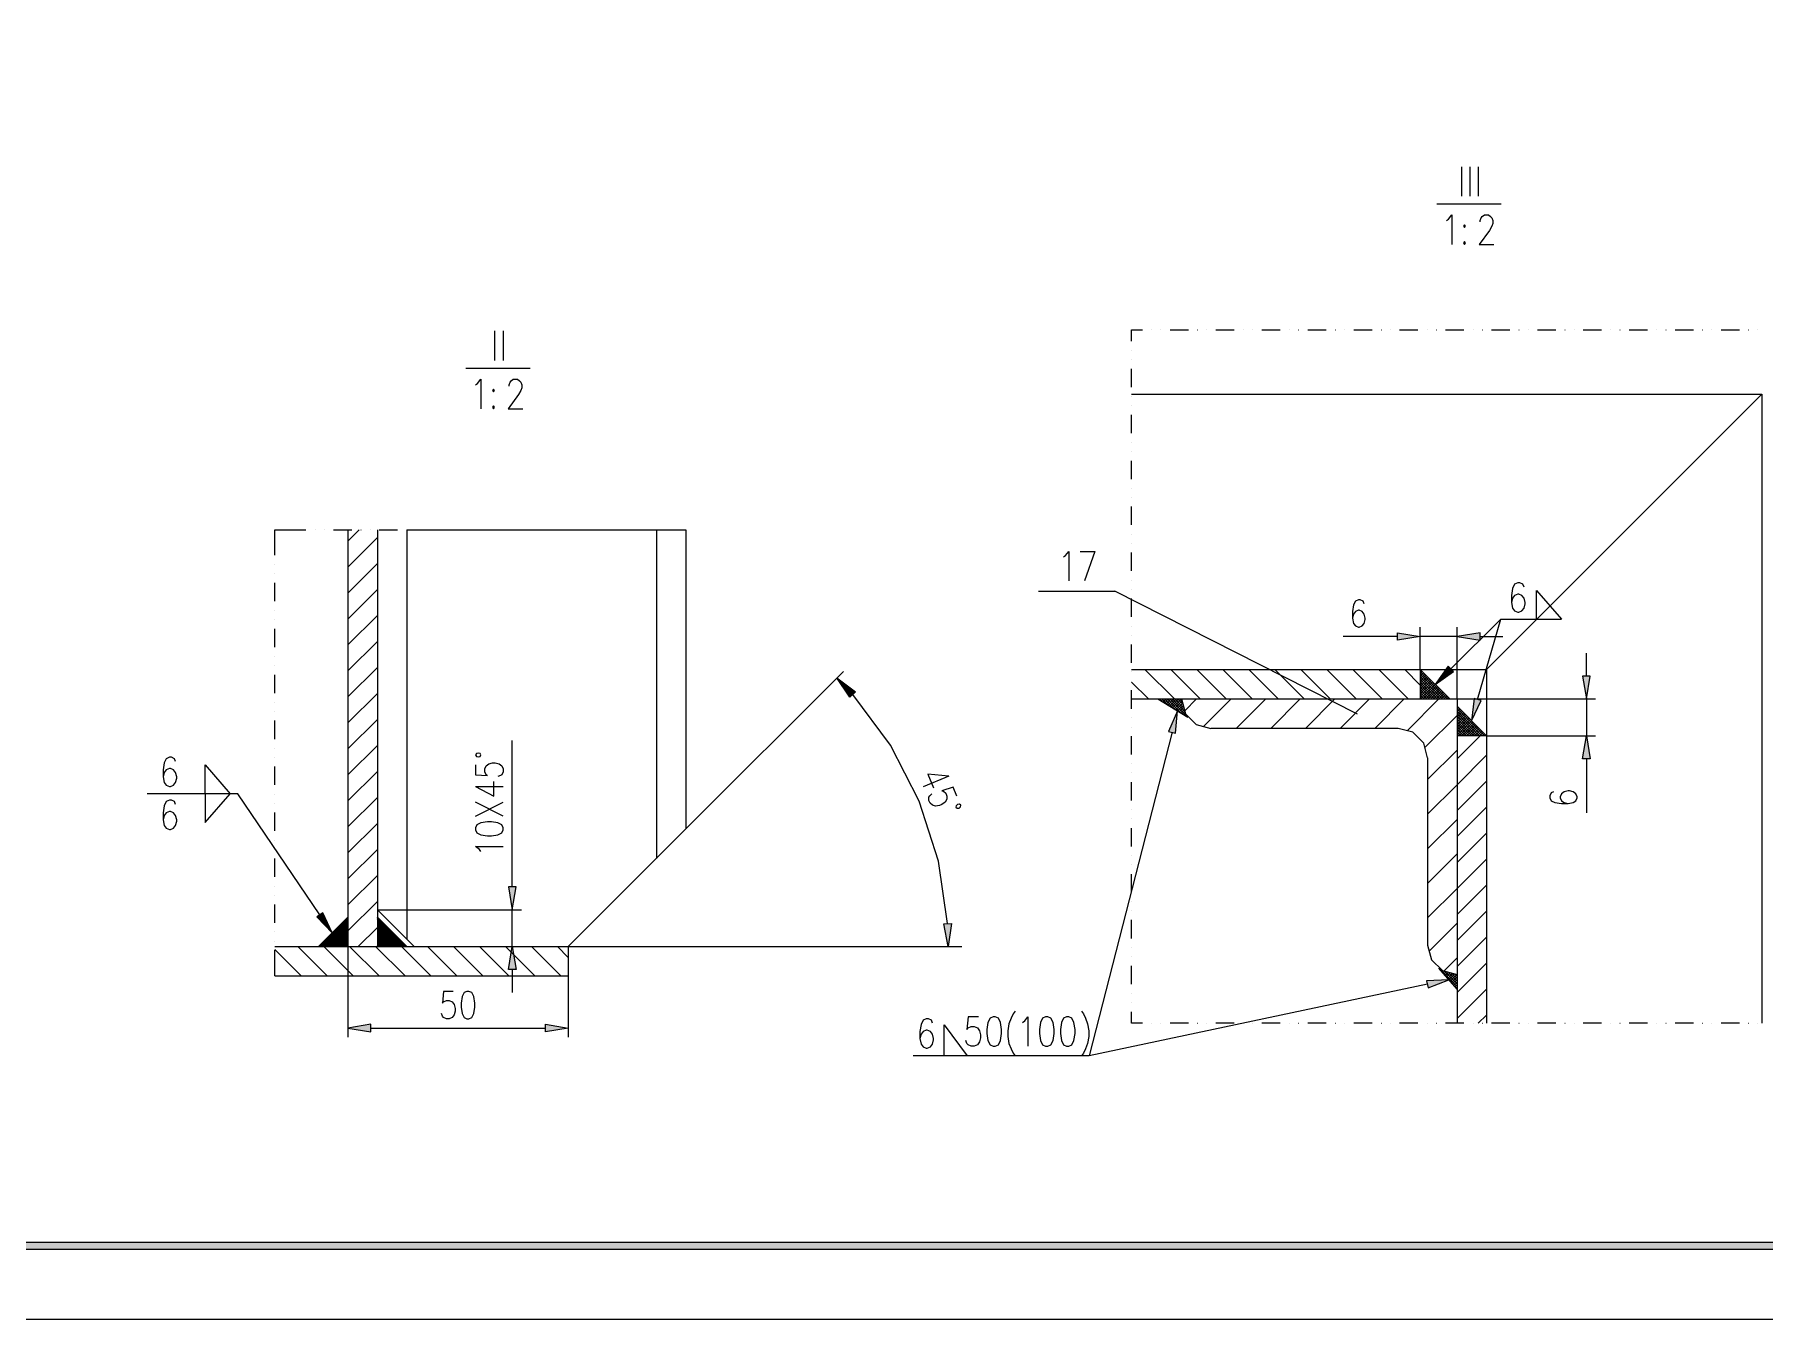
# Model space of a CAD drawing. Header units: millimetres. Extents: x 0 to 829, y 0 to 586.
# Drawn here: x 315.2 to 547.3, y 0 to 172.4 of the extents above; entities that cross this region are included whole.
import ezdxf

# ---------------------------------------------------------------- set-up
doc = ezdxf.new("R2010")
doc.units = ezdxf.units.MM

msp = doc.modelspace()

# ---------------------------------------------------------------- hatches: boundary and pattern name
h = msp.add_hatch(color=0)
h.dxf.hatch_style = 2
h.paths.add_polyline_path([(498.086944, 92.134972), (501.166694, 91.623444), (498.086944, 91.108389)])
h = msp.add_hatch(color=0)
h.dxf.hatch_style = 2
h.paths.add_polyline_path([(509.178278, 92.134972), (506.095, 91.623444), (509.178278, 91.108389)])
h = msp.add_hatch(color=0)
h.dxf.hatch_style = 2
h.paths.add_polyline_path([(424.610389, 83.477806), (422.871194, 86.07425), (425.358278, 84.183361)])
h = msp.add_hatch(color=0)
h.dxf.hatch_style = 2
h.paths.add_polyline_path([(505.601111, 86.927972), (504.906139, 87.626472), (503.152833, 85.195833)])
h = msp.add_hatch(color=0)
h.dxf.hatch_style = 2
h.paths.add_polyline_path([(522.947194, 86.321194), (523.46225, 83.237917), (523.977306, 86.321194)])
h = msp.add_hatch(color=0)
h.dxf.hatch_style = 2
h.paths.add_polyline_path([(467.36, 78.895222), (468.316028, 78.651806), (468.573556, 81.639833)])
h = msp.add_hatch(color=0)
h.dxf.hatch_style = 2
h.paths.add_polyline_path([(509.329972, 83.019194), (508.381, 83.294361), (508.03175, 80.316917)])
h = msp.add_hatch(color=0)
h.dxf.hatch_style = 2
h.paths.add_polyline_path([(522.947194, 75.229861), (523.46225, 78.309611), (523.977306, 75.229861)])
h = msp.add_hatch(color=0)
h.dxf.hatch_style = 2
h.paths.add_polyline_path([(378.788083, 58.035472), (379.303139, 54.955722), (379.818194, 58.035472)])
h = msp.add_hatch(color=0)
h.dxf.hatch_style = 2
h.paths.add_polyline_path([(353.871389, 54.567667), (353.052944, 54.017333), (355.120222, 51.844222)])
h = msp.add_hatch(color=0)
h.dxf.hatch_style = 2
h.paths.add_polyline_path([(438.224083, 53.121278), (437.804278, 50.023889), (437.1975, 53.089528)])
h = msp.add_hatch(color=0)
h.dxf.hatch_style = 2
h.paths.add_polyline_path([(378.788083, 46.944139), (379.303139, 50.023889), (379.818194, 46.944139)])
h = msp.add_hatch(color=0)
h.dxf.hatch_style = 2
h.paths.add_polyline_path([(502.009833, 45.437778), (502.214444, 44.474694), (505.004917, 45.568306)])
h = msp.add_hatch(color=0)
h.dxf.hatch_style = 2
h.paths.add_polyline_path([(360.327222, 39.595778), (357.243944, 39.08425), (360.327222, 38.569194)])
h = msp.add_hatch(color=0)
h.dxf.hatch_style = 2
h.paths.add_polyline_path([(383.741083, 39.595778), (386.820833, 39.08425), (383.741083, 38.569194)])
h = msp.add_hatch(color=0)
h.dxf.hatch_style = 2
h.paths.add_polyline_path([(24.154694, 9.36625), (25.142472, 10.3505), (818.80075, 10.3505), (819.788528, 9.36625)])

# ---------------------------------------------------------------- linework, layer by layer
at = {"color": 0, "lineweight": 0}
for points in [[(0, 0), (0, 585.632278), (829.154778, 585.632278), (829.154778, 0)], [(507.082778, 146.861389), (506.941667, 146.674417), (507.082778, 146.487444), (507.223889, 146.674417)], [(507.082778, 144.607139), (506.941667, 144.420167), (507.082778, 144.233194), (507.223889, 144.420167)], [(376.763139, 124.819833), (376.622028, 124.629333), (376.763139, 124.442361), (376.90425, 124.629333)], [(376.763139, 122.565583), (376.622028, 122.378611), (376.763139, 122.188111), (376.90425, 122.378611)], [(498.086944, 92.134972), (501.166694, 91.623444), (498.086944, 91.108389)], [(509.178278, 92.134972), (506.095, 91.623444), (509.178278, 91.108389)], [(424.610389, 83.477806), (422.871194, 86.07425), (425.358278, 84.183361)], [(505.601111, 86.927972), (504.906139, 87.626472), (503.152833, 85.195833)], [(522.947194, 86.321194), (523.46225, 83.237917), (523.977306, 86.321194)], [(467.36, 78.895222), (468.316028, 78.651806), (468.573556, 81.639833)], [(509.329972, 83.019194), (508.381, 83.294361), (508.03175, 80.316917)], [(522.947194, 75.229861), (523.46225, 78.309611), (523.977306, 75.229861)], [(374.724083, 75.988333), (374.477139, 75.910722), (374.374833, 75.72375), (374.477139, 75.536778), (374.724083, 75.459167), (374.974556, 75.536778), (375.076861, 75.72375), (374.974556, 75.910722)], [(439.264778, 68.601167), (439.465861, 68.7705), (439.487028, 68.982167), (439.321222, 69.112694), (439.060167, 69.091528), (438.862611, 68.922194), (438.837917, 68.710528), (439.003722, 68.58)], [(374.374833, 65.687222), (374.551222, 65.292111), (375.076861, 65.027528), (375.958806, 64.897), (376.487972, 64.897), (377.366389, 65.027528), (377.895556, 65.292111), (378.071944, 65.687222), (378.071944, 65.951806), (377.895556, 66.346917), (377.366389, 66.6115), (376.487972, 66.745556), (375.958806, 66.745556), (375.076861, 66.6115), (374.551222, 66.346917), (374.374833, 65.951806)], [(378.788083, 58.035472), (379.303139, 54.955722), (379.818194, 58.035472)], [(353.871389, 54.567667), (353.052944, 54.017333), (355.120222, 51.844222)], [(438.224083, 53.121278), (437.804278, 50.023889), (437.1975, 53.089528)], [(378.788083, 46.944139), (379.303139, 50.023889), (379.818194, 46.944139)], [(502.009833, 45.437778), (502.214444, 44.474694), (505.004917, 45.568306)], [(373.22125, 44.012556), (372.826139, 43.836167), (372.561556, 43.307), (372.431028, 42.428583), (372.431028, 41.899417), (372.561556, 41.021), (372.826139, 40.491833), (373.22125, 40.315444), (373.485833, 40.315444), (373.880944, 40.491833), (374.145528, 41.021), (374.279583, 41.899417), (374.279583, 42.428583), (374.145528, 43.307), (373.880944, 43.836167), (373.485833, 44.012556)], [(360.327222, 39.595778), (357.243944, 39.08425), (360.327222, 38.569194)], [(383.741083, 39.595778), (386.820833, 39.08425), (383.741083, 38.569194)], [(443.840306, 40.604722), (443.416972, 40.41775), (443.13475, 39.853306), (442.993639, 38.914917), (442.993639, 38.350472), (443.13475, 37.412083), (443.416972, 36.851167), (443.840306, 36.660667), (444.122528, 36.660667), (444.545861, 36.851167), (444.824556, 37.412083), (444.965667, 38.350472), (444.965667, 38.914917), (444.824556, 39.853306), (444.545861, 40.41775), (444.122528, 40.604722)], [(450.88175, 40.604722), (450.458417, 40.41775), (450.179722, 39.853306), (450.038611, 38.914917), (450.038611, 38.350472), (450.179722, 37.412083), (450.458417, 36.851167), (450.88175, 36.660667), (451.163972, 36.660667), (451.587306, 36.851167), (451.869528, 37.412083), (452.010639, 38.350472), (452.010639, 38.914917), (451.869528, 39.853306), (451.587306, 40.41775), (451.163972, 40.604722)], [(453.700444, 40.604722), (453.277111, 40.41775), (452.994889, 39.853306), (452.853778, 38.914917), (452.853778, 38.350472), (452.994889, 37.412083), (453.277111, 36.851167), (453.700444, 36.660667), (453.982667, 36.660667), (454.402472, 36.851167), (454.684694, 37.412083), (454.825806, 38.350472), (454.825806, 38.914917), (454.684694, 39.853306), (454.402472, 40.41775), (453.982667, 40.604722)], [(24.154694, 9.36625), (25.142472, 10.3505), (818.80075, 10.3505), (819.788528, 9.36625)]]:
    msp.add_lwpolyline(points, close=True, dxfattribs=at)
for points in [[(506.73, 150.713722), (506.73, 154.657778)], [(507.858889, 150.713722), (507.858889, 154.657778)], [(508.98425, 150.713722), (508.98425, 154.657778)], [(503.389194, 149.676556), (512.0005, 149.676556)], [(504.687417, 147.425833), (504.969639, 147.612806), (505.392972, 148.17725), (505.392972, 144.233194)], [(509.195917, 147.238861), (509.195917, 147.425833), (509.337028, 147.799778), (509.478139, 147.990278), (509.760361, 148.17725), (510.321278, 148.17725), (510.6035, 147.990278), (510.744611, 147.799778), (510.885722, 147.425833), (510.885722, 147.048361), (510.744611, 146.674417), (510.462389, 146.109972), (509.054806, 144.233194), (511.026833, 144.233194)], [(376.974806, 128.672167), (376.974806, 132.616222)], [(378.100167, 128.672167), (378.100167, 132.616222)], [(462.392889, 132.771444), (463.878083, 132.771444)], [(462.392889, 131.229806), (462.392889, 132.771444)], [(465.112806, 132.771444), (465.130444, 132.771444)], [(466.344, 132.771444), (466.361639, 132.771444)], [(467.575194, 132.771444), (470.041111, 132.771444)], [(471.272306, 132.771444), (471.289944, 132.771444)], [(472.507028, 132.771444), (472.524667, 132.771444)], [(473.738222, 132.771444), (476.204139, 132.771444)], [(477.435333, 132.771444), (477.452972, 132.771444)], [(478.666528, 132.771444), (478.684167, 132.771444)], [(479.90125, 132.771444), (482.363639, 132.771444)], [(483.598361, 132.771444), (483.616, 132.771444)], [(484.829556, 132.771444), (484.847194, 132.771444)], [(486.06075, 132.771444), (488.526667, 132.771444)], [(489.757861, 132.771444), (489.7755, 132.771444)], [(490.992583, 132.771444), (491.010222, 132.771444)], [(492.223778, 132.771444), (494.689694, 132.771444)], [(495.920889, 132.771444), (495.938528, 132.771444)], [(497.152083, 132.771444), (497.169722, 132.771444)], [(498.386806, 132.771444), (500.849194, 132.771444)], [(502.083917, 132.771444), (502.101556, 132.771444)], [(503.315111, 132.771444), (503.33275, 132.771444)], [(504.549833, 132.771444), (507.012222, 132.771444)], [(508.246944, 132.771444), (508.264583, 132.771444)], [(509.478139, 132.771444), (509.495778, 132.771444)], [(510.709333, 132.771444), (513.17525, 132.771444)], [(514.406444, 132.771444), (514.424083, 132.771444)], [(515.641167, 132.771444), (515.658806, 132.771444)], [(516.872361, 132.771444), (519.338278, 132.771444)], [(520.569472, 132.771444), (520.587111, 132.771444)], [(521.800667, 132.771444), (521.818306, 132.771444)], [(523.035389, 132.771444), (525.497778, 132.771444)], [(526.7325, 132.771444), (526.750139, 132.771444)], [(527.963694, 132.771444), (527.981333, 132.771444)], [(529.194889, 132.771444), (531.660806, 132.771444)], [(532.892, 132.771444), (532.909639, 132.771444)], [(534.126722, 132.771444), (534.144361, 132.771444)], [(535.357917, 132.771444), (537.823833, 132.771444)], [(539.055028, 132.771444), (539.072667, 132.771444)], [(540.286222, 132.771444), (540.303861, 132.771444)], [(541.520944, 132.771444), (543.983333, 132.771444)], [(545.218056, 132.771444), (545.235694, 132.771444)], [(546.44925, 132.771444), (546.466889, 132.771444)], [(462.392889, 129.998611), (462.410528, 129.998611)], [(462.392889, 128.767417), (462.410528, 128.767417)], [(373.069556, 127.631472), (381.680861, 127.631472)], [(374.367778, 125.38075), (374.65, 125.57125), (375.073333, 126.132167), (375.073333, 122.188111)], [(378.876278, 125.193778), (378.876278, 125.38075), (379.017389, 125.758222), (379.154972, 125.945194), (379.437194, 126.132167), (380.001639, 126.132167), (380.283861, 125.945194), (380.424972, 125.758222), (380.566083, 125.38075), (380.566083, 125.006806), (380.424972, 124.629333), (380.14275, 124.068417), (378.735167, 122.188111), (380.707194, 122.188111)], [(462.392889, 125.070306), (462.392889, 127.532694)], [(462.392889, 124.153083), (547.010167, 124.153083)], [(462.392889, 123.835583), (462.410528, 123.835583)], [(510.039056, 87.181972), (547.010167, 124.153083)], [(547.010167, 124.153083), (547.010167, 39.726306)], [(462.392889, 122.604389), (462.410528, 122.604389)], [(462.392889, 118.907278), (462.392889, 121.373194)], [(462.392889, 117.676083), (462.410528, 117.676083)], [(462.392889, 116.441361), (462.410528, 116.441361)], [(462.392889, 112.74425), (462.392889, 115.210167)], [(462.392889, 111.513056), (462.410528, 111.513056)], [(462.392889, 110.281861), (462.410528, 110.281861)], [(462.392889, 106.58475), (462.392889, 109.047139)], [(347.415556, 102.513694), (347.415556, 105.94975), (351.592444, 105.94975)], [(352.823639, 105.94975), (352.841278, 105.94975)], [(354.054833, 105.94975), (354.072472, 105.94975)], [(355.289556, 105.94975), (357.751944, 105.94975)], [(357.243944, 105.94975), (357.243944, 50.023889)], [(357.243944, 104.42575), (358.771472, 105.94975)], [(357.243944, 100.940306), (361.188, 104.884361)], [(358.986667, 105.94975), (359.004306, 105.94975)], [(360.217861, 105.94975), (360.2355, 105.94975)], [(361.188, 105.94975), (361.188, 50.023889)], [(361.449056, 105.94975), (363.914972, 105.94975)], [(365.132056, 105.94975), (365.132056, 51.011667)], [(365.132056, 105.94975), (402.597056, 105.94975)], [(365.146167, 105.94975), (365.163806, 105.94975)], [(366.380889, 105.94975), (366.398528, 105.94975)], [(367.612083, 105.94975), (370.078, 105.94975)], [(371.309194, 105.94975), (371.326833, 105.94975)], [(372.540389, 105.94975), (372.558028, 105.94975)], [(373.775111, 105.94975), (376.2375, 105.94975)], [(377.472222, 105.94975), (377.489861, 105.94975)], [(378.703417, 105.94975), (378.721056, 105.94975)], [(379.934611, 105.94975), (382.400528, 105.94975)], [(383.631722, 105.94975), (383.649361, 105.94975)], [(384.866444, 105.94975), (384.884083, 105.94975)], [(386.097639, 105.94975), (388.563556, 105.94975)], [(389.79475, 105.94975), (389.812389, 105.94975)], [(391.029472, 105.94975), (391.047111, 105.94975)], [(392.260667, 105.94975), (394.726583, 105.94975)], [(395.957778, 105.94975), (395.975417, 105.94975)], [(397.188972, 105.94975), (397.206611, 105.94975)], [(398.423694, 105.94975), (402.597056, 105.94975)], [(398.653, 105.94975), (398.653, 61.856056)], [(402.597056, 105.94975), (402.597056, 65.800111)], [(462.392889, 105.350028), (462.410528, 105.350028)], [(453.270056, 102.2985), (453.552278, 102.485472), (453.975611, 103.046389), (453.975611, 99.105861)], [(455.524306, 103.046389), (457.496333, 103.046389), (456.08875, 99.105861)], [(462.392889, 104.118833), (462.410528, 104.118833)], [(462.392889, 100.421722), (462.392889, 102.887639)], [(347.415556, 101.278972), (347.433194, 101.278972)], [(347.415556, 100.047778), (347.433194, 100.047778)], [(357.243944, 97.454861), (361.188, 101.398917)], [(347.415556, 96.350667), (347.415556, 98.816583)], [(357.243944, 93.969417), (361.188, 97.913472)], [(449.911611, 97.712389), (460.177444, 97.712389)], [(492.72825, 81.209444), (460.177444, 97.712389)], [(462.392889, 99.190528), (462.410528, 99.190528)], [(462.392889, 97.955806), (462.410528, 97.955806)], [(515.087306, 98.255667), (514.946194, 98.633139), (514.522861, 98.820111), (514.240639, 98.820111), (513.817306, 98.633139), (513.535083, 98.068694), (513.393972, 97.130306), (513.393972, 96.191917), (513.535083, 95.4405), (513.817306, 95.063028), (514.240639, 94.876056), (514.38175, 94.876056), (514.805083, 95.063028), (515.087306, 95.4405), (515.228417, 96.001417), (515.228417, 96.191917), (515.087306, 96.752833), (514.805083, 97.130306), (514.38175, 97.317278), (514.240639, 97.317278), (513.817306, 97.130306), (513.535083, 96.752833), (513.393972, 96.191917)], [(516.773583, 97.800583), (520.132028, 93.927083)], [(516.773583, 93.927083), (516.773583, 97.800583)], [(462.392889, 94.258694), (462.392889, 96.724611)], [(493.638417, 96.022583), (493.507889, 96.375361), (493.112778, 96.55175), (492.848194, 96.55175), (492.453083, 96.375361), (492.1885, 95.849722), (492.054444, 94.967778), (492.054444, 94.089361), (492.1885, 93.383806), (492.453083, 93.031028), (492.848194, 92.854639), (492.978722, 92.854639), (493.377361, 93.031028), (493.638417, 93.383806), (493.772472, 93.912972), (493.772472, 94.089361), (493.638417, 94.615), (493.377361, 94.967778), (492.978722, 95.144167), (492.848194, 95.144167), (492.453083, 94.967778), (492.1885, 94.615), (492.054444, 94.089361)], [(347.415556, 95.119472), (347.433194, 95.119472)], [(347.415556, 93.88475), (347.433194, 93.88475)], [(357.243944, 90.483972), (361.188, 94.4245)], [(462.392889, 93.0275), (462.410528, 93.0275)], [(505.255389, 87.277222), (511.96875, 93.927083)], [(508.853722, 83.156778), (511.96875, 93.927083)], [(511.96875, 93.927083), (520.132028, 93.927083)], [(347.415556, 90.187639), (347.415556, 92.653556)], [(357.243944, 86.998528), (361.188, 90.939056)], [(462.392889, 91.796306), (462.410528, 91.796306)], [(462.392889, 88.099194), (462.392889, 90.561583)], [(498.086944, 91.623444), (490.82325, 91.623444)], [(501.166694, 87.181972), (501.166694, 92.854639)], [(506.095, 91.623444), (501.166694, 91.623444)], [(506.095, 83.237917), (506.095, 92.854639)], [(509.178278, 91.623444), (512.258028, 91.623444)], [(347.415556, 88.956444), (347.433194, 88.956444)], [(523.46225, 86.321194), (523.46225, 89.400944)], [(347.415556, 87.72525), (347.433194, 87.72525)], [(347.415556, 84.028139), (347.415556, 86.490528)], [(357.243944, 83.509556), (361.188, 87.453611)], [(402.597056, 65.800111), (423.742556, 86.945611)], [(462.392889, 87.181972), (510.039056, 87.181972)], [(462.392889, 86.864472), (462.410528, 86.864472)], [(468.15375, 83.237917), (464.209694, 87.181972)], [(471.639194, 83.237917), (467.695139, 87.181972)], [(475.124639, 83.237917), (471.180583, 87.181972)], [(478.610083, 83.237917), (474.666028, 87.181972)], [(482.095528, 83.237917), (478.151472, 87.181972)], [(485.580972, 83.237917), (481.640444, 87.181972)], [(489.066417, 83.237917), (485.125889, 87.181972)], [(492.555389, 83.237917), (488.611333, 87.181972)], [(496.040833, 83.237917), (492.096778, 87.181972)], [(499.526278, 83.237917), (495.582222, 87.181972)], [(501.166694, 85.082944), (499.067667, 87.181972)], [(501.166694, 87.181972), (505.11075, 83.237917)], [(501.166694, 87.181972), (501.166694, 83.237917)], [(501.23725, 87.114944), (501.166694, 87.044389)], [(501.410111, 86.938556), (501.166694, 86.695139)], [(504.832056, 83.237917), (501.166694, 86.903278)], [(501.582972, 86.765694), (501.166694, 86.345889)], [(501.759361, 86.589306), (501.166694, 86.000167)], [(504.482806, 83.237917), (501.166694, 86.554028)], [(501.932222, 86.416444), (501.166694, 85.650917)], [(502.108611, 86.243583), (501.166694, 85.301667)], [(504.133556, 83.237917), (501.166694, 86.204778)], [(502.281472, 86.067194), (501.166694, 84.952417)], [(510.039056, 87.181972), (510.039056, 39.726306)], [(357.243944, 80.024111), (361.188, 83.968167)], [(437.709028, 53.103639), (436.502528, 61.478583), (433.923722, 69.5325), (430.046694, 77.053722), (424.984333, 83.830583)], [(462.392889, 85.633278), (462.410528, 85.633278)], [(464.668306, 83.237917), (462.392889, 85.513333)], [(462.392889, 81.936167), (462.392889, 84.402083)], [(502.454333, 85.894333), (501.166694, 84.603167)], [(503.784306, 83.237917), (501.166694, 85.859056)], [(502.630722, 85.717944), (501.166694, 84.257444)], [(502.803583, 85.545083), (501.166694, 83.908194)], [(503.435056, 83.237917), (501.166694, 85.509806)], [(502.979972, 85.372222), (501.166694, 83.558944)], [(503.089333, 83.237917), (501.166694, 85.160556)], [(502.740083, 83.237917), (501.166694, 84.811306)], [(502.390833, 83.237917), (501.166694, 84.462056)], [(502.041583, 83.237917), (501.166694, 84.116333)], [(501.692333, 83.237917), (501.166694, 83.767083)], [(503.152833, 85.195833), (501.194917, 83.237917)], [(503.325694, 85.022972), (501.544167, 83.237917)], [(503.502083, 84.846583), (501.893417, 83.237917)], [(503.674944, 84.673722), (502.239139, 83.237917)], [(503.851333, 84.500861), (502.588389, 83.237917)], [(504.024194, 84.324472), (502.937639, 83.237917)], [(504.197056, 84.151611), (503.286889, 83.237917)], [(504.373444, 83.975222), (503.636139, 83.237917)], [(504.546306, 83.802361), (503.985389, 83.237917)], [(504.722694, 83.625972), (504.331111, 83.237917)], [(347.415556, 82.793417), (347.433194, 82.793417)], [(347.415556, 81.562222), (347.433194, 81.562222)], [(462.392889, 83.237917), (506.095, 83.237917)], [(465.938306, 83.237917), (469.981139, 80.782583)], [(465.987694, 83.237917), (465.970056, 83.220278)], [(466.449833, 82.927472), (466.139389, 83.237917)], [(466.336944, 83.237917), (466.18525, 83.086222)], [(466.686194, 83.237917), (466.403972, 82.955694)], [(467.338833, 82.387722), (466.488639, 83.237917)], [(467.035444, 83.237917), (466.619167, 82.825167)], [(468.224306, 81.847972), (466.837889, 83.237917)], [(467.384694, 83.237917), (466.837889, 82.691111)], [(467.730417, 83.237917), (467.053083, 82.560583)], [(469.113306, 81.31175), (467.183611, 83.237917)], [(468.079667, 83.237917), (467.271806, 82.430056)], [(468.428917, 83.237917), (467.487, 82.296)], [(469.974083, 80.800222), (467.532861, 83.237917)], [(468.778167, 83.237917), (467.705722, 82.165472)], [(469.543694, 81.576333), (467.882111, 83.237917)], [(469.123889, 83.237917), (467.920917, 82.034944)], [(469.176806, 82.938056), (468.139639, 81.900889)], [(469.307333, 82.161944), (468.231361, 83.237917)], [(469.226194, 82.641722), (468.354833, 81.770361)], [(469.275583, 82.341861), (468.573556, 81.639833)], [(469.236778, 82.58175), (468.580611, 83.237917)], [(469.3285, 82.045528), (468.78875, 81.505778)], [(469.162694, 83.001556), (468.926333, 83.237917)], [(469.42375, 81.795056), (469.007472, 81.37525)], [(469.123889, 83.237917), (469.653056, 81.265889), (471.095917, 79.823028), (473.067944, 79.293861)], [(469.547222, 81.569278), (469.222667, 81.244722)], [(469.670694, 81.3435), (469.441389, 81.110667)], [(469.547222, 81.668056), (471.117083, 83.237917)], [(472.083694, 79.558444), (475.766694, 83.237917)], [(476.468722, 79.293861), (480.412778, 83.237917)], [(481.118333, 79.293861), (485.062389, 83.237917)], [(485.764417, 79.293861), (489.708472, 83.237917)], [(490.414028, 79.293861), (494.354556, 83.237917)], [(495.060111, 79.293861), (499.004167, 83.237917)], [(499.392222, 78.979889), (503.65025, 83.237917)], [(501.346611, 83.237917), (501.166694, 83.417833)], [(504.895556, 83.453111), (504.680361, 83.237917)], [(505.068417, 83.28025), (505.029611, 83.237917)], [(506.095, 83.237917), (506.095, 39.726306)], [(506.095, 83.237917), (524.693444, 83.237917)], [(506.095, 82.253667), (510.039056, 78.309611)], [(506.116167, 82.2325), (506.095, 82.214861)], [(506.289028, 82.059639), (506.095, 81.865611)], [(509.760361, 78.309611), (506.095, 81.974972)], [(506.465417, 81.88325), (506.095, 81.516361)], [(506.638278, 81.710389), (506.095, 81.167111)], [(509.411111, 78.309611), (506.095, 81.625722)], [(506.811139, 81.537528), (506.095, 80.821389)], [(506.987528, 81.361139), (506.095, 80.472139)], [(509.061861, 78.309611), (506.095, 81.276472)], [(523.46225, 83.237917), (523.46225, 78.309611)], [(347.415556, 77.865111), (347.415556, 80.331028)], [(357.243944, 76.538667), (361.188, 80.482722)], [(462.392889, 80.704972), (462.410528, 80.704972)], [(462.392889, 79.47025), (462.410528, 79.47025)], [(469.797694, 81.12125), (469.656583, 80.980139)], [(469.921167, 80.895472), (469.875306, 80.849611)], [(498.210417, 79.293861), (473.067944, 79.293861)], [(502.150944, 75.349806), (501.625306, 77.321833), (500.178917, 78.768222), (498.210417, 79.293861)], [(501.784056, 76.725639), (506.095, 81.036583)], [(507.160389, 81.188278), (506.095, 80.122889)], [(507.336778, 81.011889), (506.095, 79.773639)], [(508.716139, 78.309611), (506.095, 80.927222)], [(507.509639, 80.839028), (506.095, 79.424389)], [(507.6825, 80.666167), (506.095, 79.075139)], [(508.366889, 78.309611), (506.095, 80.577972)], [(507.858889, 80.489778), (506.095, 78.729417)], [(508.03175, 80.316917), (506.095, 78.380167)], [(508.017639, 78.309611), (506.095, 80.23225)], [(507.668389, 78.309611), (506.095, 79.883)], [(507.319139, 78.309611), (506.095, 79.53375)], [(506.973417, 78.309611), (506.095, 79.1845)], [(508.208139, 80.140528), (506.373694, 78.309611)], [(508.381, 79.967667), (506.722944, 78.309611)], [(508.553861, 79.794806), (507.072194, 78.309611)], [(508.73025, 79.618417), (507.421444, 78.309611)], [(508.903111, 79.445556), (507.767167, 78.309611)], [(509.0795, 79.269167), (508.116417, 78.309611)], [(509.252361, 79.096306), (508.465667, 78.309611)], [(347.415556, 76.633917), (347.433194, 76.633917)], [(357.243944, 73.053222), (361.188, 76.997278)], [(379.303139, 58.035472), (379.303139, 77.653444)], [(467.839778, 78.775278), (456.709639, 35.341278)], [(462.392889, 75.773139), (462.392889, 78.239056)], [(506.624167, 78.309611), (506.095, 78.83525)], [(506.274917, 78.309611), (506.095, 78.489528)], [(506.095, 75.226333), (509.178278, 78.309611)], [(510.039056, 78.309611), (506.095, 78.309611)], [(509.425222, 78.923444), (508.814917, 78.309611)], [(509.601611, 78.747056), (509.164167, 78.309611)], [(509.774472, 78.574194), (509.509889, 78.309611)], [(509.950861, 78.397806), (509.859139, 78.309611)], [(510.039056, 78.309611), (524.693444, 78.309611)], [(334.119361, 74.855917), (333.97825, 75.229861), (333.554917, 75.420361), (333.272694, 75.420361), (332.849361, 75.229861), (332.570667, 74.668944), (332.429556, 73.727028), (332.429556, 72.788639), (332.570667, 72.037222), (332.849361, 71.663278), (333.272694, 71.476306), (333.413806, 71.476306), (333.837139, 71.663278), (334.119361, 72.037222), (334.260472, 72.601667), (334.260472, 72.788639), (334.119361, 73.353083), (333.837139, 73.727028), (333.413806, 73.917528), (333.272694, 73.917528), (332.849361, 73.727028), (332.570667, 73.353083), (332.429556, 72.788639)], [(338.088111, 74.400833), (341.443028, 70.523806)], [(338.088111, 70.523806), (338.088111, 74.400833)], [(347.415556, 75.399194), (347.433194, 75.399194)], [(374.374833, 74.404361), (374.374833, 73.081444), (375.958806, 72.950917), (375.782417, 73.081444), (375.606028, 73.480083), (375.606028, 73.875194), (375.782417, 74.270306), (376.135194, 74.534889), (376.660833, 74.665417), (377.013611, 74.665417), (377.542778, 74.534889), (377.895556, 74.270306), (378.071944, 73.875194), (378.071944, 73.480083), (377.895556, 73.081444), (377.719167, 72.950917), (377.366389, 72.816861)], [(462.392889, 74.541944), (462.410528, 74.541944)], [(502.150944, 72.442917), (506.095, 76.386972)], [(502.150944, 75.349806), (502.150944, 50.210861)], [(506.095, 71.740889), (510.039056, 75.684944)], [(523.46225, 75.229861), (523.46225, 67.966167)], [(347.415556, 71.702083), (347.415556, 74.168)], [(357.243944, 69.567778), (361.188, 73.511833)], [(374.374833, 71.497472), (376.837222, 70.178083), (376.837222, 72.157167)], [(437.871306, 72.883889), (434.456417, 71.46925)], [(437.871306, 72.883889), (435.087889, 73.162583), (435.846361, 71.331667)], [(462.392889, 73.31075), (462.410528, 73.31075)], [(462.392889, 69.613639), (462.392889, 72.076028)], [(506.095, 68.255444), (510.039056, 72.1995)], [(353.462167, 54.2925), (342.473139, 70.523806), (330.298778, 70.523806)], [(334.119361, 69.098583), (333.97825, 69.476056), (333.554917, 69.663028), (333.272694, 69.663028), (332.849361, 69.476056), (332.570667, 68.911611), (332.429556, 67.973222), (332.429556, 67.034833), (332.570667, 66.283417), (332.849361, 65.905944), (333.272694, 65.718972), (333.413806, 65.718972), (333.837139, 65.905944), (334.119361, 66.283417), (334.260472, 66.844333), (334.260472, 67.034833), (334.119361, 67.59575), (333.837139, 67.973222), (333.413806, 68.160194), (333.272694, 68.160194), (332.849361, 67.973222), (332.570667, 67.59575), (332.429556, 67.034833)], [(338.088111, 70.523806), (338.088111, 66.650306)], [(338.088111, 66.650306), (341.443028, 70.523806)], [(347.415556, 70.470889), (347.433194, 70.470889)], [(357.243944, 66.082333), (361.188, 70.026389)], [(374.374833, 71.497472), (378.071944, 71.497472)], [(438.982556, 70.19925), (438.478083, 71.419861), (436.964667, 70.936556), (437.176333, 70.880111), (437.490306, 70.583778), (437.642, 70.216889), (437.631417, 69.782972), (437.405639, 69.4055), (436.968194, 69.080944), (436.643639, 68.946889), (436.103889, 68.86575), (435.680556, 68.975111), (435.366583, 69.274972), (435.214889, 69.638333), (435.225472, 70.07225), (435.334833, 70.26275), (435.61, 70.520278)], [(502.150944, 67.796833), (506.095, 71.740889)], [(519.059583, 70.781333), (518.710333, 70.650806), (518.533944, 70.255694), (518.533944, 69.991111), (518.710333, 69.596), (519.235972, 69.331417), (520.117917, 69.197361), (520.996333, 69.197361), (521.701889, 69.331417), (522.054667, 69.596), (522.231056, 69.991111), (522.231056, 70.121639), (522.054667, 70.520278), (521.701889, 70.781333), (521.172722, 70.915389), (520.996333, 70.915389), (520.470694, 70.781333), (520.117917, 70.520278), (519.941528, 70.121639), (519.941528, 69.991111), (520.117917, 69.596), (520.470694, 69.331417), (520.996333, 69.197361)], [(347.415556, 69.236167), (347.433194, 69.236167)], [(347.415556, 65.539056), (347.415556, 68.004972)], [(378.071944, 67.535778), (374.374833, 69.384333)], [(374.374833, 67.535778), (378.071944, 69.384333)], [(462.392889, 68.378917), (462.410528, 68.378917)], [(506.095, 64.77), (510.039056, 68.714056)], [(357.243944, 62.596889), (361.188, 66.540944)], [(386.820833, 50.023889), (402.597056, 65.800111)], [(462.392889, 67.147722), (462.410528, 67.147722)], [(462.392889, 63.450611), (462.392889, 65.913)], [(502.150944, 63.15075), (506.095, 67.091278)], [(506.095, 61.284556), (510.039056, 65.228611)], [(347.415556, 64.307861), (347.433194, 64.307861)], [(347.415556, 63.076667), (347.433194, 63.076667)], [(357.243944, 59.111444), (361.188, 63.0555)], [(375.076861, 62.783861), (374.900472, 63.048444), (374.374833, 63.443556), (378.071944, 63.443556)], [(347.415556, 59.379556), (347.415556, 61.841944)], [(462.392889, 62.215889), (462.410528, 62.215889)], [(462.392889, 60.984694), (462.410528, 60.984694)], [(502.150944, 58.501139), (506.095, 62.445194)], [(506.095, 57.799111), (510.039056, 61.739639)], [(347.415556, 58.144833), (347.433194, 58.144833)], [(357.243944, 55.626), (361.188, 59.570056)], [(462.392889, 57.287583), (462.392889, 59.7535)], [(506.095, 54.310139), (510.039056, 58.254194)], [(347.415556, 56.913639), (347.433194, 56.913639)], [(357.243944, 52.140556), (361.188, 56.084611)], [(462.392889, 56.056389), (462.410528, 56.056389)], [(502.150944, 53.855056), (506.095, 57.799111)], [(347.415556, 53.216528), (347.415556, 55.682444)], [(353.299889, 50.023889), (357.243944, 53.967944)], [(353.338694, 50.023889), (357.243944, 53.929139)], [(353.455111, 50.023889), (357.243944, 53.812722)], [(353.571528, 50.023889), (357.243944, 53.696306)], [(353.687944, 50.023889), (357.243944, 53.579889)], [(353.804361, 50.023889), (357.243944, 53.467)], [(357.243944, 52.856694), (356.690083, 53.410556)], [(357.243944, 52.973111), (356.746528, 53.470528)], [(357.243944, 53.089528), (356.8065, 53.526972)], [(357.243944, 53.202417), (356.862944, 53.586944)], [(357.243944, 53.318833), (356.919389, 53.643389)], [(357.243944, 53.43525), (356.979361, 53.703361)], [(357.243944, 53.551667), (357.035806, 53.759806)], [(357.243944, 53.668083), (357.095778, 53.819778)], [(357.243944, 53.7845), (357.152222, 53.876222)], [(357.243944, 53.900917), (357.212194, 53.936194)], [(361.188, 54.955722), (380.534333, 54.955722)], [(361.188, 54.955722), (366.119833, 50.023889)], [(361.188, 53.967944), (365.132056, 50.023889)], [(361.188, 53.922083), (361.212694, 53.946778)], [(365.072083, 50.023889), (361.188, 53.907972)], [(361.188, 53.805667), (361.269139, 53.886806)], [(361.188, 53.68925), (361.325583, 53.830361)], [(364.955667, 50.023889), (361.188, 53.791556)], [(361.188, 53.576361), (361.385556, 53.770389)], [(361.188, 53.459944), (361.442, 53.713944)], [(364.83925, 50.023889), (361.188, 53.675139)], [(361.188, 53.343528), (361.501972, 53.653972)], [(361.188, 53.227111), (361.558417, 53.597528)], [(364.722833, 50.023889), (361.188, 53.558722)], [(361.188, 53.110694), (361.618389, 53.537556)], [(361.188, 52.994278), (361.674833, 53.481111)], [(364.606417, 50.023889), (361.188, 53.442306)], [(361.188, 52.877861), (361.734806, 53.421139)], [(379.303139, 50.023889), (379.303139, 54.955722)], [(462.392889, 54.821667), (462.410528, 54.821667)], [(462.392889, 51.124556), (462.392889, 53.590472)], [(506.095, 50.824694), (510.039056, 54.76875)], [(347.415556, 51.985333), (347.433194, 51.985333)], [(353.920778, 50.023889), (357.243944, 53.350583)], [(354.037194, 50.023889), (357.243944, 53.234167)], [(354.153611, 50.023889), (357.243944, 53.11775)], [(354.270028, 50.023889), (357.243944, 53.001333)], [(355.427139, 50.023889), (354.365278, 51.089278)], [(354.386444, 50.023889), (357.243944, 52.884917)], [(355.543556, 50.023889), (354.421722, 51.145722)], [(355.659972, 50.023889), (354.481694, 51.205694)], [(354.502861, 50.023889), (357.243944, 52.7685)], [(355.776389, 50.023889), (354.538139, 51.262139)], [(355.892806, 50.023889), (354.598111, 51.322111)], [(354.619278, 50.023889), (357.243944, 52.652083)], [(356.009222, 50.023889), (354.654556, 51.378556)], [(356.125639, 50.023889), (354.714528, 51.435)], [(354.732167, 50.023889), (357.243944, 52.535667)], [(356.242056, 50.023889), (354.770972, 51.494972)], [(356.358472, 50.023889), (354.830944, 51.551417)], [(354.848583, 50.023889), (357.243944, 52.41925)], [(356.474889, 50.023889), (354.887389, 51.611389)], [(356.591306, 50.023889), (354.947361, 51.667833)], [(354.965, 50.023889), (357.243944, 52.302833)], [(356.707722, 50.023889), (355.003806, 51.727806)], [(356.824139, 50.023889), (355.06025, 51.78425)], [(355.081417, 50.023889), (357.243944, 52.186417)], [(356.937028, 50.023889), (355.120222, 51.844222)], [(357.053444, 50.023889), (355.176667, 51.900667)], [(355.197833, 50.023889), (357.243944, 52.07)], [(357.169861, 50.023889), (355.236639, 51.960639)], [(357.243944, 50.066222), (355.293083, 52.017083)], [(355.31425, 50.023889), (357.243944, 51.953583)], [(357.243944, 50.182639), (355.353056, 52.077056)], [(357.243944, 50.299056), (355.4095, 52.1335)], [(355.430667, 50.023889), (357.243944, 51.837167)], [(357.243944, 50.415472), (355.469472, 52.193472)], [(357.243944, 50.531889), (355.525917, 52.249917)], [(355.547083, 50.023889), (357.243944, 51.72075)], [(357.243944, 50.648306), (355.585889, 52.306361)], [(357.243944, 50.764722), (355.642333, 52.366333)], [(355.6635, 50.023889), (357.243944, 51.607861)], [(357.243944, 50.881139), (355.702306, 52.422778)], [(357.243944, 50.997556), (355.75875, 52.48275)], [(355.779917, 50.023889), (357.243944, 51.491444)], [(357.243944, 51.113972), (355.818722, 52.539194)], [(357.243944, 51.230389), (355.875167, 52.599167)], [(355.896333, 50.023889), (357.243944, 51.375028)], [(357.243944, 51.343278), (355.931611, 52.655611)], [(357.243944, 51.459694), (355.991583, 52.715583)], [(356.01275, 50.023889), (357.243944, 51.258611)], [(357.243944, 51.576111), (356.048028, 52.772028)], [(357.243944, 51.692528), (356.108, 52.832)], [(356.129167, 50.023889), (357.243944, 51.142194)], [(357.243944, 51.808944), (356.164444, 52.888444)], [(357.243944, 51.925361), (356.224417, 52.948417)], [(357.243944, 52.041778), (356.280861, 53.004861)], [(357.243944, 52.158194), (356.340833, 53.064833)], [(357.243944, 52.274611), (356.397278, 53.121278)], [(357.243944, 52.391028), (356.45725, 53.177722)], [(357.243944, 52.507444), (356.513694, 53.237694)], [(357.243944, 52.623861), (356.573667, 53.294139)], [(357.243944, 52.740278), (356.630111, 53.354111)], [(358.61625, 50.023889), (361.188, 52.599167)], [(361.188, 52.761444), (361.79125, 53.364694)], [(364.49, 50.023889), (361.188, 53.325889)], [(361.188, 52.645028), (361.851222, 53.30825)], [(361.188, 52.528611), (361.907667, 53.248278)], [(364.373583, 50.023889), (361.188, 53.209472)], [(361.188, 52.412194), (361.967639, 53.191833)], [(361.188, 52.295778), (362.024083, 53.131861)], [(364.257167, 50.023889), (361.188, 53.093056)], [(361.188, 52.179361), (362.084056, 53.075417)], [(361.188, 52.062944), (362.1405, 53.015444)], [(364.144278, 50.023889), (361.188, 52.980167)], [(361.188, 51.946528), (362.200472, 52.959)], [(361.188, 51.830111), (362.256917, 52.899028)], [(364.027861, 50.023889), (361.188, 52.86375)], [(361.188, 51.717222), (362.313361, 52.842583)], [(361.188, 51.600806), (362.373333, 52.782611)], [(363.911444, 50.023889), (361.188, 52.747333)], [(361.188, 51.484389), (362.429778, 52.726167)], [(361.188, 51.367972), (362.48975, 52.666194)], [(363.795028, 50.023889), (361.188, 52.630917)], [(361.188, 51.251556), (362.546194, 52.60975)], [(361.188, 51.135139), (362.606167, 52.549778)], [(363.678611, 50.023889), (361.188, 52.5145)], [(361.188, 51.018722), (362.662611, 52.493333)], [(361.188, 50.902306), (362.722583, 52.436889)], [(363.562194, 50.023889), (361.188, 52.398083)], [(361.188, 50.785889), (362.779028, 52.376917)], [(361.188, 50.669472), (362.839, 52.320472)], [(363.445778, 50.023889), (361.188, 52.281667)], [(361.188, 50.553056), (362.895444, 52.2605)], [(361.188, 50.436639), (362.955417, 52.204056)], [(363.329361, 50.023889), (361.188, 52.16525)], [(361.188, 50.320222), (363.011861, 52.144083)], [(361.188, 50.203806), (363.071833, 52.087639)], [(363.212944, 50.023889), (361.188, 52.048833)], [(361.188, 50.087389), (363.128278, 52.027667)], [(363.096528, 50.023889), (361.188, 51.932417)], [(362.980111, 50.023889), (361.188, 51.816)], [(362.863694, 50.023889), (361.188, 51.699583)], [(362.747278, 50.023889), (361.188, 51.583167)], [(362.630861, 50.023889), (361.188, 51.46675)], [(362.514444, 50.023889), (361.188, 51.350333)], [(362.398028, 50.023889), (361.188, 51.233917)], [(362.285139, 50.023889), (361.188, 51.121028)], [(361.240917, 50.023889), (363.184722, 51.971222)], [(361.357333, 50.023889), (363.244694, 51.91125)], [(361.47375, 50.023889), (363.301139, 51.854806)], [(361.590167, 50.023889), (363.361111, 51.794833)], [(361.706583, 50.023889), (363.417556, 51.738389)], [(361.823, 50.023889), (363.477528, 51.678417)], [(361.935889, 50.023889), (363.533972, 51.621972)], [(362.052306, 50.023889), (363.593944, 51.565528)], [(362.168722, 50.023889), (363.650389, 51.505556)], [(362.285139, 50.023889), (363.710361, 51.449111)], [(362.401556, 50.023889), (363.766806, 51.389139)], [(362.517972, 50.023889), (363.826778, 51.332694)], [(362.634389, 50.023889), (363.883222, 51.272722)], [(362.750806, 50.023889), (363.943194, 51.216278)], [(362.867222, 50.023889), (363.999639, 51.156306)], [(362.983639, 50.023889), (364.056083, 51.099861)], [(502.366139, 49.417111), (506.095, 53.1495)], [(506.095, 47.33925), (510.039056, 51.283306)], [(347.415556, 50.750611), (347.433194, 50.750611)], [(347.415556, 50.023889), (386.820833, 50.023889)], [(350.957444, 46.079833), (347.415556, 49.621722)], [(347.415556, 46.079833), (347.415556, 49.519417)], [(354.442889, 46.079833), (350.498833, 50.023889)], [(353.335167, 50.023889), (353.317528, 50.041528)], [(353.451583, 50.023889), (353.3775, 50.1015)], [(353.568, 50.023889), (353.433944, 50.157944)], [(353.684417, 50.023889), (353.493917, 50.217917)], [(353.800833, 50.023889), (353.550361, 50.274361)], [(353.91725, 50.023889), (353.610333, 50.334333)], [(354.033667, 50.023889), (353.666778, 50.390778)], [(354.150083, 50.023889), (353.72675, 50.447222)], [(354.2665, 50.023889), (353.783194, 50.507194)], [(354.382917, 50.023889), (353.843167, 50.563639)], [(354.499333, 50.023889), (353.899611, 50.623611)], [(354.61575, 50.023889), (353.959583, 50.680056)], [(357.928333, 46.079833), (353.987806, 50.023889)], [(354.732167, 50.023889), (354.016028, 50.740028)], [(354.848583, 50.023889), (354.076, 50.796472)], [(354.965, 50.023889), (354.132444, 50.856444)], [(355.081417, 50.023889), (354.188889, 50.912889)], [(355.194306, 50.023889), (354.248861, 50.972861)], [(355.310722, 50.023889), (354.305306, 51.029306)], [(356.245583, 50.023889), (357.243944, 51.025778)], [(356.362, 50.023889), (357.243944, 50.909361)], [(356.474889, 50.023889), (357.243944, 50.792944)], [(356.591306, 50.023889), (357.243944, 50.676528)], [(356.707722, 50.023889), (357.243944, 50.560111)], [(356.824139, 50.023889), (357.243944, 50.443694)], [(356.940556, 50.023889), (357.243944, 50.327278)], [(357.056972, 50.023889), (357.243944, 50.210861)], [(357.173389, 50.023889), (357.243944, 50.094444)], [(357.243944, 50.023889), (357.243944, 37.849528)], [(361.417306, 46.079833), (357.47325, 50.023889)], [(364.90275, 46.079833), (360.958694, 50.023889)], [(362.168722, 50.023889), (361.188, 51.004611)], [(362.052306, 50.023889), (361.188, 50.888194)], [(361.935889, 50.023889), (361.188, 50.771778)], [(361.819472, 50.023889), (361.188, 50.655361)], [(361.703056, 50.023889), (361.188, 50.538944)], [(361.586639, 50.023889), (361.188, 50.422528)], [(361.470222, 50.023889), (361.188, 50.306111)], [(361.353806, 50.023889), (361.188, 50.189694)], [(361.237389, 50.023889), (361.188, 50.073278)], [(363.100056, 50.023889), (364.116056, 51.039889)], [(363.216472, 50.023889), (364.1725, 50.983444)], [(363.332889, 50.023889), (364.232472, 50.923472)], [(363.449306, 50.023889), (364.288917, 50.867028)], [(363.565722, 50.023889), (364.348889, 50.807056)], [(363.682139, 50.023889), (364.405333, 50.750611)], [(363.795028, 50.023889), (364.465306, 50.690639)], [(363.911444, 50.023889), (364.52175, 50.634194)], [(364.027861, 50.023889), (364.581722, 50.57775)], [(364.144278, 50.023889), (364.638167, 50.517778)], [(364.260694, 50.023889), (364.698139, 50.461333)], [(364.377111, 50.023889), (364.754583, 50.401361)], [(368.388194, 46.079833), (364.444139, 50.023889)], [(364.493528, 50.023889), (364.814556, 50.344917)], [(364.609944, 50.023889), (364.871, 50.284944)], [(364.726361, 50.023889), (364.930972, 50.2285)], [(364.842778, 50.023889), (364.987417, 50.168528)], [(364.959194, 50.023889), (365.043861, 50.112083)], [(365.075611, 50.023889), (365.103833, 50.052111)], [(366.119833, 50.023889), (380.534333, 50.023889)], [(371.873639, 46.079833), (367.929583, 50.023889)], [(375.359083, 46.079833), (371.415028, 50.023889)], [(378.844528, 46.079833), (374.900472, 50.023889)], [(382.329972, 46.079833), (378.385917, 50.023889)], [(385.815417, 46.079833), (381.871361, 50.023889)], [(386.820833, 48.559861), (385.356806, 50.023889)], [(386.820833, 50.023889), (439.624611, 50.023889)], [(386.820833, 50.023889), (386.820833, 46.079833)], [(462.392889, 49.893361), (462.410528, 49.893361)], [(502.150944, 50.210861), (502.680111, 48.238833), (504.122972, 46.795972), (506.095, 46.266806)], [(379.303139, 46.944139), (379.303139, 43.860861)], [(462.392889, 48.662167), (462.410528, 48.662167)], [(462.392889, 44.965056), (462.392889, 47.427444)], [(506.095, 44.323), (503.653778, 47.117)], [(504.503972, 46.266806), (503.660833, 47.109944)], [(503.724333, 47.074667), (503.703167, 47.057028)], [(503.950111, 46.951194), (503.865444, 46.870056)], [(504.175889, 46.827722), (504.03125, 46.683083)], [(504.398139, 46.70425), (504.193528, 46.499639)], [(504.334639, 46.739528), (506.095, 48.503417)], [(504.623917, 46.584306), (504.355806, 46.312667)], [(504.853222, 46.266806), (504.433417, 46.686611)], [(504.863806, 46.474944), (504.659194, 46.266806)], [(505.202472, 46.266806), (505.022556, 46.446722)], [(506.095, 43.853806), (510.039056, 47.797861)], [(347.472, 46.079833), (347.415556, 46.136278)], [(347.415556, 46.079833), (386.820833, 46.079833)], [(386.820833, 46.079833), (386.820833, 37.849528)], [(502.112139, 44.954472), (456.709639, 35.341278)], [(506.095, 44.675778), (504.503972, 46.266806)], [(504.659194, 46.266806), (504.518083, 46.125694)], [(505.004917, 46.266806), (504.680361, 45.94225)], [(505.354167, 46.266806), (504.842639, 45.755278)], [(506.095, 45.025028), (504.853222, 46.266806)], [(505.163667, 46.425556), (505.004917, 46.266806)], [(505.703417, 46.266806), (505.004917, 45.568306)], [(506.052667, 46.266806), (505.167194, 45.384861)], [(506.095, 45.374278), (505.202472, 46.266806)], [(506.095, 45.963417), (505.329472, 45.197889)], [(505.463528, 46.372639), (505.354167, 46.266806)], [(505.551722, 46.266806), (505.438833, 46.376167)], [(506.095, 45.614167), (505.495278, 45.010917)], [(506.095, 45.723528), (505.551722, 46.266806)], [(506.095, 45.264917), (505.657556, 44.823944)], [(505.759861, 46.32325), (505.703417, 46.266806)], [(506.095, 44.915667), (505.819833, 44.6405)], [(505.900972, 46.266806), (505.858639, 46.305611)], [(506.095, 46.06925), (505.900972, 46.266806)], [(506.095, 44.566417), (505.982111, 44.453528)], [(506.095, 44.326528), (506.06325, 44.361806)], [(506.095, 40.368361), (510.039056, 44.312417)], [(371.372694, 44.012556), (370.053306, 44.012556), (369.922778, 42.428583), (370.053306, 42.604972), (370.448417, 42.781361), (370.847056, 42.781361), (371.242167, 42.604972), (371.50675, 42.252194), (371.637278, 41.723028), (371.637278, 41.37025), (371.50675, 40.844611), (371.242167, 40.491833), (370.847056, 40.315444), (370.448417, 40.315444), (370.053306, 40.491833), (369.922778, 40.668222), (369.788722, 41.021)], [(462.392889, 43.730333), (462.410528, 43.730333)], [(462.392889, 42.499139), (462.410528, 42.499139)], [(435.701722, 39.761583), (435.560611, 40.135528), (435.137278, 40.3225), (434.855056, 40.3225), (434.43525, 40.135528), (434.153028, 39.571083), (434.011917, 38.632694), (434.011917, 37.694306), (434.153028, 36.942889), (434.43525, 36.568944), (434.855056, 36.378444), (434.996167, 36.378444), (435.4195, 36.568944), (435.701722, 36.942889), (435.842833, 37.507333), (435.842833, 37.694306), (435.701722, 38.25875), (435.4195, 38.632694), (434.996167, 38.819667), (434.855056, 38.819667), (434.43525, 38.632694), (434.153028, 38.25875), (434.011917, 37.694306)], [(437.250417, 35.341278), (437.250417, 39.532278)], [(437.250417, 39.532278), (440.361917, 35.341278)], [(441.868278, 40.604722), (440.460694, 40.604722), (440.319583, 38.914917), (440.460694, 39.101889), (440.884028, 39.292389), (441.303833, 39.292389), (441.727167, 39.101889), (442.009389, 38.727944), (442.1505, 38.1635), (442.1505, 37.789556), (442.009389, 37.225111), (441.727167, 36.851167), (441.303833, 36.660667), (440.884028, 36.660667), (440.460694, 36.851167), (440.319583, 37.038139), (440.178472, 37.412083)], [(446.796583, 41.356139), (446.517889, 40.982194), (446.235667, 40.41775), (445.953444, 39.666333), (445.812333, 38.727944), (445.812333, 37.976528), (445.953444, 37.038139), (446.235667, 36.286722), (446.517889, 35.722278), (446.796583, 35.348333)], [(447.784361, 39.853306), (448.066583, 40.040278), (448.486389, 40.604722), (448.486389, 36.660667)], [(455.672472, 41.356139), (455.951167, 40.982194), (456.233389, 40.41775), (456.515611, 39.666333), (456.656722, 38.727944), (456.656722, 37.976528), (456.515611, 37.038139), (456.233389, 36.286722), (455.951167, 35.722278), (455.672472, 35.348333)], [(463.878083, 39.726306), (462.392889, 39.726306), (462.392889, 41.267944)], [(465.112806, 39.726306), (465.130444, 39.726306)], [(466.344, 39.726306), (466.361639, 39.726306)], [(470.041111, 39.726306), (467.575194, 39.726306)], [(471.272306, 39.726306), (471.289944, 39.726306)], [(472.507028, 39.726306), (472.524667, 39.726306)], [(476.204139, 39.726306), (473.738222, 39.726306)], [(477.435333, 39.726306), (477.452972, 39.726306)], [(478.666528, 39.726306), (478.684167, 39.726306)], [(482.363639, 39.726306), (479.90125, 39.726306)], [(483.598361, 39.726306), (483.616, 39.726306)], [(484.829556, 39.726306), (484.847194, 39.726306)], [(488.526667, 39.726306), (486.06075, 39.726306)], [(489.757861, 39.726306), (489.7755, 39.726306)], [(490.992583, 39.726306), (491.010222, 39.726306)], [(494.689694, 39.726306), (492.223778, 39.726306)], [(495.920889, 39.726306), (495.938528, 39.726306)], [(497.152083, 39.726306), (497.169722, 39.726306)], [(500.849194, 39.726306), (498.386806, 39.726306)], [(502.083917, 39.726306), (502.101556, 39.726306)], [(503.315111, 39.726306), (503.33275, 39.726306)], [(507.012222, 39.726306), (504.549833, 39.726306)], [(508.246944, 39.726306), (508.264583, 39.726306)], [(508.941917, 39.726306), (510.039056, 40.826972)], [(509.478139, 39.726306), (509.495778, 39.726306)], [(513.17525, 39.726306), (510.709333, 39.726306)], [(514.406444, 39.726306), (514.424083, 39.726306)], [(515.641167, 39.726306), (515.658806, 39.726306)], [(519.338278, 39.726306), (516.872361, 39.726306)], [(520.569472, 39.726306), (520.587111, 39.726306)], [(521.800667, 39.726306), (521.818306, 39.726306)], [(525.497778, 39.726306), (523.035389, 39.726306)], [(526.7325, 39.726306), (526.750139, 39.726306)], [(527.963694, 39.726306), (527.981333, 39.726306)], [(531.660806, 39.726306), (529.194889, 39.726306)], [(532.892, 39.726306), (532.909639, 39.726306)], [(534.126722, 39.726306), (534.144361, 39.726306)], [(537.823833, 39.726306), (535.357917, 39.726306)], [(539.055028, 39.726306), (539.072667, 39.726306)], [(540.286222, 39.726306), (540.303861, 39.726306)], [(543.983333, 39.726306), (541.520944, 39.726306)], [(545.218056, 39.726306), (545.235694, 39.726306)], [(546.44925, 39.726306), (546.466889, 39.726306)], [(360.327222, 39.08425), (383.741083, 39.08425)], [(456.709639, 35.341278), (433.084111, 35.341278)]]:
    msp.add_lwpolyline(points, dxfattribs=at)

doc.saveas('drawing.dxf')
